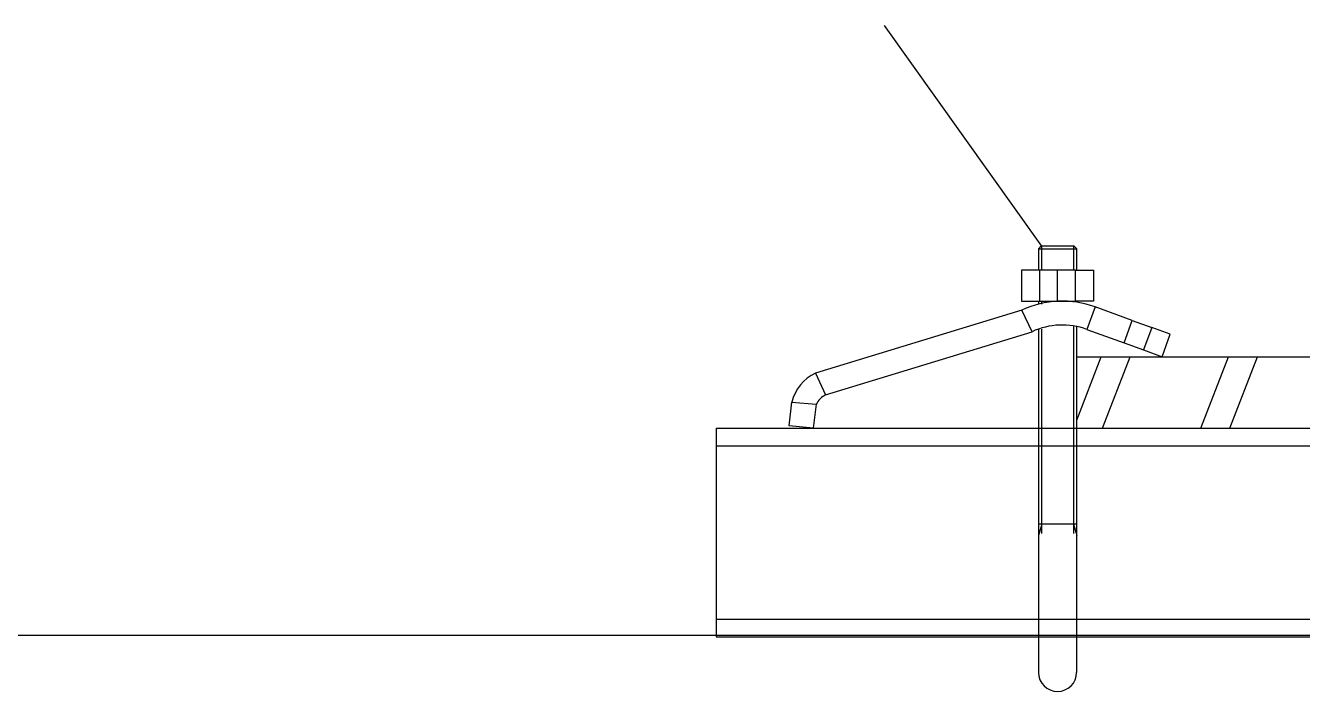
# Model space of a CAD drawing. Extents: x 1031190 to 1725648, y 733081 to 1571294.
# Drawn here: x 1136822 to 1139374, y 1216147 to 1217477 of the extents above; entities that cross this region are included whole.
import ezdxf

# ---------------------------------------------------------------- set-up
doc = ezdxf.new("R2010")
doc.units = 0
doc.header["$LTSCALE"] = 1000
doc.header["$MEASUREMENT"] = 0
doc.layers.add('walraven', color=7, linetype='Continuous')
doc.styles.get("Standard").update_dxf_attribs({"font": 'gbenor.shx', "bigfont": 'gbcbig.shx'})
doc.dimstyles.get("Standard").update_dxf_attribs({"dimtxt": 0.18, "dimasz": 0.18, "dimexe": 0.18, "dimexo": 0.0625, "dimgap": 0.09, "dimtad": 0, "dimtih": 1, "dimtoh": 1, "dimdec": 4, "dimzin": 0, "dimdsep": 46, "dimtxsty": 'Standard', "dimcen": 0.09, "dimadec": 0, "dimazin": 0, "dimtfac": 1, "dimtdec": 4, "dimtofl": 0, "dimtmove": 0, "dimatfit": 3, "dimfxl": 0, "dimtolj": 1, "dimtzin": 0, "dimarcsym": 0})

msp = doc.modelspace()

# ---------------------------------------------------------------- linework, layer by layer
for p, q in [((1138922.5, 1216815.8), (1141145.6, 1216815.8)), ((1138922.5, 1216689.1), (1138971.2, 1216815.8)), ((1138974.3, 1216673.3), (1139029.1, 1216815.8)), ((1139170.7, 1216673.3), (1139225.5, 1216815.8)), ((1139228.6, 1216673.3), (1139283.4, 1216815.8))]:
    msp.add_line(p, q)
at = {"linetype": 'Continuous'}
for p, q in [((1138202.3, 1216673.3), (1141884.2, 1216673.3)), ((1138202.3, 1216637.6), (1141884.2, 1216637.6)), ((1138202.3, 1216291.5), (1141884.2, 1216291.5)), ((1138202.3, 1216255.9), (1141884.2, 1216255.9))]:
    msp.add_line(p, q, dxfattribs=at)
at = {"color": 7}
for p, q in [((1138202.3, 1216673.3), (1138202.3, 1216255.9)), ((1138922.5, 1216673.3), (1141145.6, 1216673.3))]:
    msp.add_line(p, q, dxfattribs=at)
at = {"color": 2}
msp.add_line((1130729.1, 1216259.7), (1143121.8, 1216259.7), dxfattribs=at)
at = {"layer": 'walraven', "color": 7, "linetype": 'Continuous'}
for p, q in [((1138850.8, 1217036.3), (1138846, 1217031.5)), ((1138846, 1217031.5), (1138846, 1216989)), ((1138917.7, 1217036.3), (1138850.8, 1217036.3)), ((1138922.5, 1217031.5), (1138917.7, 1217036.3)), ((1138922.5, 1216989), (1138922.5, 1217031.5)), ((1138848.4, 1216989), (1138812.5, 1216989)), ((1138812.5, 1216989), (1138812.5, 1216926.9)), ((1138848.4, 1216989), (1138848.4, 1216926.9)), ((1138920.1, 1216989), (1138848.4, 1216989)), ((1138920.1, 1216926.9), (1138920.1, 1216989)), ((1138920.1, 1216989), (1138956, 1216989)), ((1138956, 1216989), (1138956, 1216926.9)), ((1138812.5, 1216926.9), (1138848.4, 1216926.9)), ((1138846, 1216926.9), (1138846, 1216920.7)), ((1138848.4, 1216926.9), (1138920.1, 1216926.9)), ((1138852.6, 1216920.7), (1138852.6, 1216926.8)), ((1138915.9, 1216924.7), (1138915.9, 1216926.8)), ((1138956, 1216926.9), (1138920.1, 1216926.9)), ((1138922.5, 1216926.9), (1138922.5, 1216924.7)), ((1138813.1, 1216908.9), (1138400.7, 1216782.8)), ((1139033.5, 1216888.3), (1138959.3, 1216915.3)), ((1138915.9, 1216876.2), (1138915.9, 1216462.7)), ((1138922.5, 1216233.3), (1138922.5, 1216876.2)), ((1139033.5, 1216888.3), (1139072.4, 1216874.2)), ((1139109.3, 1216860.7), (1139072.4, 1216874.2)), ((1138420.9, 1216739.5), (1138833.3, 1216865.6)), ((1138846, 1216870.8), (1138846, 1216233.3)), ((1138852.6, 1216462.7), (1138852.6, 1216870.8)), ((1138943, 1216870.4), (1139017.1, 1216843.4)), ((1139093, 1216815.8), (1139109.3, 1216860.7)), ((1139017.1, 1216843.4), (1139056, 1216829.3)), ((1139056, 1216829.3), (1139093, 1216815.8)), ((1138348.2, 1216677.4), (1138353.4, 1216725)), ((1138402.2, 1216720.7), (1138395.9, 1216673.3)), ((1138395.9, 1216673.3), (1138348.2, 1216677.4)), ((1138922.5, 1216481.5), (1138846, 1216481.5)), ((1138852.6, 1216481.5), (1138846, 1216458.6)), ((1138915.9, 1216481.5), (1138922.5, 1216458.6)), ((1138846, 1216252.1), (1138846, 1216185.1)), ((1138922.5, 1216185.1), (1138922.5, 1216252.1))]:
    msp.add_line(p, q, dxfattribs=at)
at = {"layer": 'walraven', "color": 1, "linetype": 'Continuous'}
for p, q in [((1138846, 1217031.5), (1138884.2, 1217031.5)), ((1138852.6, 1216989), (1138852.6, 1217036.3)), ((1138884.2, 1217031.5), (1138922.5, 1217031.5)), ((1138915.9, 1217036.3), (1138915.9, 1216989)), ((1138833.3, 1216865.6), (1138813.1, 1216908.9)), ((1138959.3, 1216915.3), (1138943, 1216870.4)), ((1139017.1, 1216843.4), (1139033.5, 1216888.3)), ((1139072.4, 1216874.2), (1139056, 1216829.3)), ((1138400.7, 1216782.8), (1138420.9, 1216739.5)), ((1138353.4, 1216725), (1138402.2, 1216720.7))]:
    msp.add_line(p, q, dxfattribs=at)
at = {"layer": 'walraven', "color": 3, "linetype": 'Continuous'}
msp.add_line((1138884.2, 1216926.9), (1138884.2, 1216989), dxfattribs=at)
at = {"layer": 'walraven', "color": 7, "linetype": 'Continuous'}
for centre, radius, start, end in [((1138893.9, 1216735.7), 191.2, 70, 115), ((1138893.9, 1216735.7), 143.4, 70, 115), ((1138437, 1216704.8), 86, 115, 166.4696), ((1138437, 1216704.8), 86, 115, 166.4696), ((1138437, 1216704.8), 38.2, 115, 155.5035), ((1138884.2, 1216185.1), 38.2, 180, 0)]:
    msp.add_arc(centre, radius, start, end, dxfattribs=at)

# ---------------------------------------------------------------- leaders
at = {"color": 7}
msp.add_leader([(1138852.6, 1217036.3), (1138538.7, 1217477.4)], dimstyle='Standard', override={"dimgap": 100, "dimtad": 0}, dxfattribs=at)

doc.saveas('drawing.dxf')
